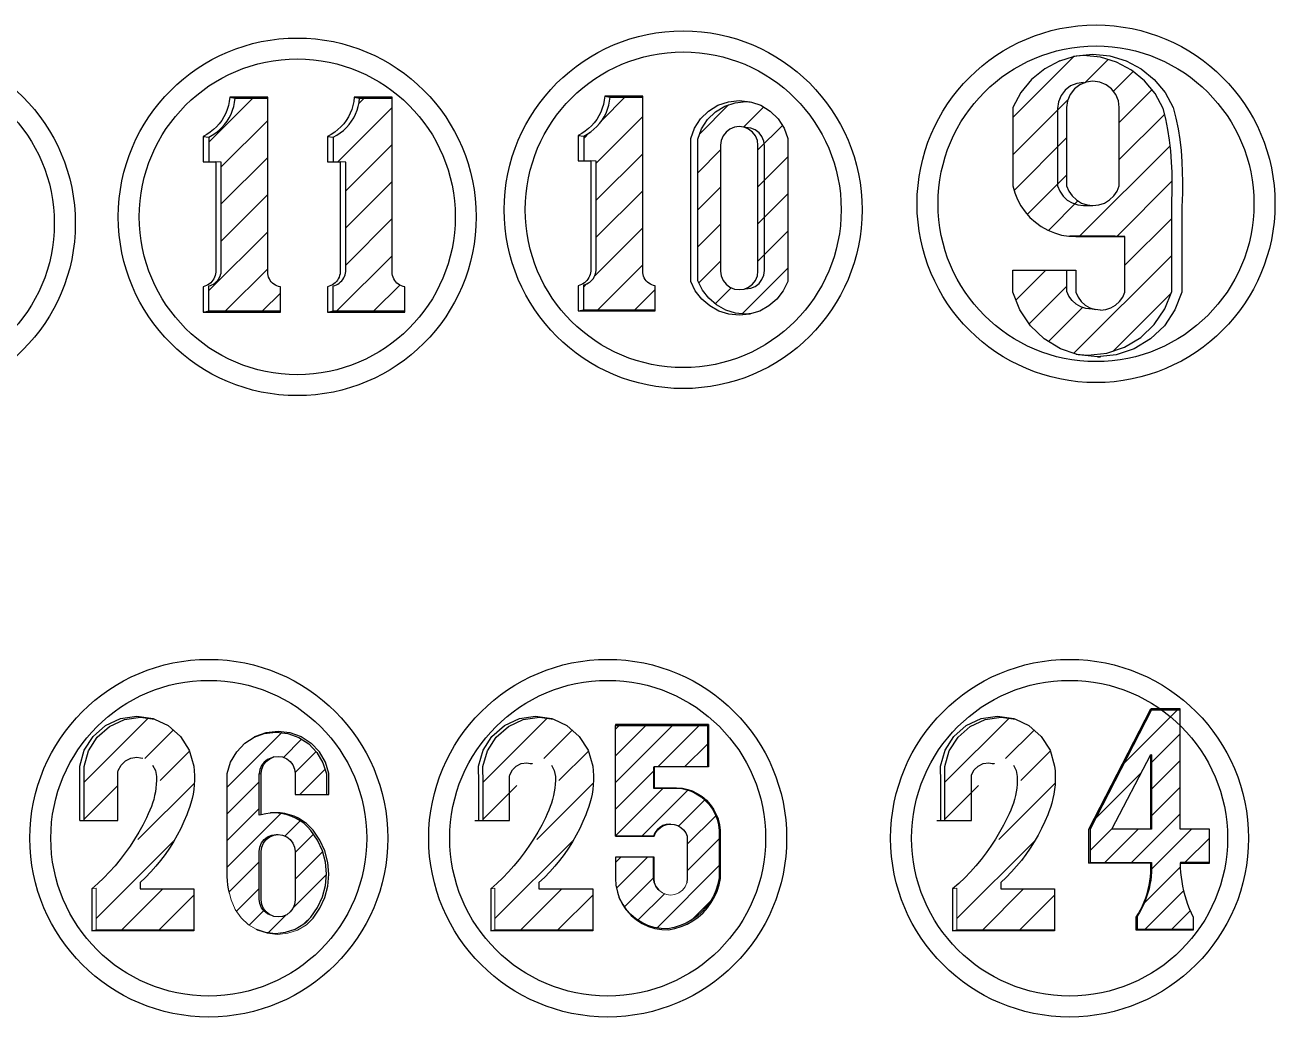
# Model space of a CAD drawing. Header units: inches. Extents: x 8 to 1469, y -316 to 465.
# Drawn here: x 329.1 to 388.6, y 417.5 to 464.8 of the extents above; entities that cross this region are included whole.
import ezdxf

# ---------------------------------------------------------------- set-up
doc = ezdxf.new("R2010")
doc.units = ezdxf.units.IN
doc.header["$MEASUREMENT"] = 0
pattern_1 = [(45, (3377.5813, -747.2396), (-0.8838835, 0.8838835), [])]

msp = doc.modelspace()

# ---------------------------------------------------------------- hatches: boundary and pattern name
at = {"lineweight": 25}
h = msp.add_hatch(dxfattribs=at)
h.set_pattern_fill('ANSI31', color=256, scale=10)
h.set_pattern_definition(pattern_1)
h.paths.add_polyline_path([(383.687, 456.164), (383.698, 456.353), (383.712, 456.82), (383.714, 457.287), (383.705, 457.753), (383.684, 458.22), (383.646, 458.767), (383.588, 459.278), (383.506, 459.785), (383.401, 460.288), (383.273, 460.786), (382.894, 461.493), (382.384, 462.111), (381.764, 462.619), (381.056, 462.997), (380.289, 463.229), (379.491, 463.307), (379.011, 463.26), (378.356, 463.062), (377.641, 462.681), (377.015, 462.168), (376.5, 461.543), (376.117, 460.83), (376.117, 457.106), (376.21, 456.77), (376.34, 456.447), (376.506, 456.141), (376.705, 455.855), (376.935, 455.594), (377.193, 455.36), (377.476, 455.157), (377.78, 454.987), (378.101, 454.853), (378.436, 454.756), (378.779, 454.697), (378.834, 454.694), (381.001, 454.694), (381.46, 454.677), (381.46, 452.025), (381.356, 451.791), (381.206, 451.583), (381.015, 451.411), (380.793, 451.283), (380.549, 451.203), (380.293, 451.177), (380.038, 451.203), (379.592, 451.254), (379.351, 451.332), (379.131, 451.459), (378.942, 451.63), (378.793, 451.835), (378.69, 452.068), (378.69, 453.086), (376.117, 453.086), (376.117, 452.025), (376.449, 451.182), (376.955, 450.431), (377.611, 449.806), (378.387, 449.337), (379.142, 449.082), (379.699, 449.021), (380.59, 449.119), (381.44, 449.406), (382.208, 449.87), (382.858, 450.489), (383.359, 451.233), (383.687, 452.068)])
h.paths.add_polyline_path([(380.924, 456.616), (380.72, 456.425), (380.48, 456.281), (380.214, 456.192), (379.936, 456.162), (379.657, 456.192), (379.392, 456.281), (379.151, 456.425), (378.947, 456.616), (378.789, 456.847), (378.683, 457.106), (378.683, 460.83), (378.725, 461.154), (378.851, 461.456), (379.05, 461.716), (379.309, 461.915), (379.612, 462.04), (379.936, 462.083), (380.26, 462.04), (380.562, 461.915), (380.822, 461.716), (381.021, 461.456), (381.146, 461.154), (381.189, 460.83), (381.189, 457.106), (381.083, 456.847)], flags=16)
h = msp.add_hatch(dxfattribs=at)
h.set_pattern_fill('ANSI31', color=256, scale=10)
h.set_pattern_definition(pattern_1)
h.paths.add_polyline_path([(341.07, 452.332), (340.994, 452.367), (340.924, 452.412), (340.859, 452.464), (340.8, 452.524), (340.749, 452.591), (340.707, 452.663), (340.673, 452.739), (340.649, 452.819), (340.634, 452.901), (340.629, 452.985), (340.629, 461.273), (339.074, 461.273), (339.051, 461.079), (339.011, 460.888), (338.955, 460.701), (338.883, 460.52), (338.795, 460.346), (338.693, 460.18), (338.577, 460.023), (338.447, 459.878), (338.306, 459.744), (338.153, 459.622), (337.99, 459.515), (337.819, 459.422), (337.819, 458.247), (338.157, 458.247), (338.415, 458.229), (338.415, 453.018), (338.404, 452.937), (338.385, 452.858), (338.358, 452.782), (338.322, 452.708), (338.28, 452.639), (338.23, 452.575), (338.173, 452.517), (338.111, 452.464), (338.044, 452.419), (337.972, 452.381), (337.897, 452.35), (337.819, 452.328), (337.819, 451.135), (341.231, 451.135), (341.231, 452.288), (341.149, 452.305)])
h = msp.add_hatch(dxfattribs=at)
h.set_pattern_fill('ANSI31', color=256, scale=10)
h.set_pattern_definition(pattern_1)
h.paths.add_polyline_path([(346.997, 452.332), (346.922, 452.367), (346.851, 452.412), (346.786, 452.464), (346.728, 452.524), (346.677, 452.591), (346.634, 452.663), (346.6, 452.739), (346.576, 452.819), (346.561, 452.901), (346.556, 452.985), (346.556, 461.273), (345.001, 461.273), (344.978, 461.079), (344.938, 460.888), (344.882, 460.701), (344.81, 460.52), (344.723, 460.346), (344.62, 460.18), (344.504, 460.023), (344.375, 459.878), (344.233, 459.744), (344.08, 459.622), (343.918, 459.515), (343.746, 459.422), (343.746, 458.247), (344.085, 458.247), (344.343, 458.229), (344.343, 453.018), (344.332, 452.937), (344.312, 452.858), (344.285, 452.782), (344.25, 452.708), (344.207, 452.639), (344.157, 452.575), (344.101, 452.517), (344.039, 452.464), (343.971, 452.419), (343.9, 452.381), (343.824, 452.35), (343.746, 452.328), (343.746, 451.135), (347.158, 451.135), (347.158, 452.288), (347.077, 452.305)])
h = msp.add_hatch(dxfattribs=at)
h.set_pattern_fill('ANSI31', color=256, scale=10)
h.set_pattern_definition(pattern_1)
h.paths.add_polyline_path([(358.929, 452.382), (358.853, 452.418), (358.783, 452.462), (358.718, 452.515), (358.659, 452.575), (358.608, 452.641), (358.566, 452.713), (358.532, 452.79), (358.508, 452.87), (358.493, 452.952), (358.488, 453.035), (358.488, 461.323), (356.932, 461.323), (356.91, 461.13), (356.87, 460.939), (356.814, 460.752), (356.742, 460.571), (356.654, 460.396), (356.552, 460.23), (356.436, 460.074), (356.306, 459.928), (356.165, 459.794), (356.012, 459.673), (355.849, 459.565), (355.678, 459.472), (355.678, 458.298), (356.016, 458.298), (356.274, 458.279), (356.274, 453.068), (356.263, 452.988), (356.244, 452.909), (356.217, 452.832), (356.181, 452.759), (356.139, 452.69), (356.089, 452.626), (356.032, 452.567), (355.97, 452.515), (355.903, 452.469), (355.831, 452.431), (355.756, 452.401), (355.678, 452.378), (355.678, 451.185), (359.09, 451.185), (359.09, 452.339), (359.008, 452.356)])
h = msp.add_hatch(dxfattribs=at)
h.set_pattern_fill('ANSI31', color=256, scale=10)
h.set_pattern_definition(pattern_1)
h.paths.add_polyline_path([(361.114, 459.332), (361.114, 452.576), (361.333, 452.132), (361.636, 451.742), (362.011, 451.42), (362.444, 451.18), (362.916, 451.033), (363.408, 450.983), (363.678, 451.01), (364.064, 451.131), (364.501, 451.373), (364.88, 451.698), (365.186, 452.092), (365.407, 452.54), (365.407, 459.363), (365.223, 459.856), (364.936, 460.297), (364.559, 460.664), (364.111, 460.94), (363.671, 461.091), (363.408, 461.12), (362.89, 461.063), (362.397, 460.894), (361.954, 460.621), (361.58, 460.257), (361.296, 459.82)])
h.paths.add_polyline_path([(363.98, 452.611), (363.224, 452.031), (362.283, 452.42), (362.202, 453.04), (362.202, 459.46), (362.958, 460.04), (363.308, 459.896), (363.706, 459.85), (363.98, 459.188)], flags=16)
h = msp.add_hatch(dxfattribs=at)
h.set_pattern_fill('ANSI31', color=256, scale=10)
h.set_pattern_definition([(45, (3296.0813, -747.2396), (-0.8838835, 0.8838835), [])])
h.paths.add_polyline_path([(337.106, 423.584), (334.548, 423.584), (334.548, 423.884), (334.809, 424.134), (335.06, 424.393), (335.299, 424.663), (335.528, 424.942), (335.744, 425.231), (335.949, 425.528), (336.141, 425.833), (336.321, 426.146), (336.487, 426.466), (336.64, 426.793), (336.78, 427.125), (336.827, 427.255), (336.906, 427.463), (336.973, 427.676), (337.03, 427.891), (337.076, 428.109), (337.11, 428.33), (337.132, 428.552), (337.143, 428.774), (337.142, 428.997), (337.13, 429.22), (337.106, 429.441), (336.89, 430.196), (336.47, 430.858), (335.88, 431.375), (335.239, 431.67), (334.568, 431.766), (333.8, 431.655), (333.094, 431.331), (332.509, 430.819), (332.093, 430.163), (331.88, 429.416), (331.887, 428.639), (331.887, 426.852), (333.488, 426.852), (333.488, 429.201), (333.638, 429.484), (333.845, 429.686), (334.104, 429.816), (334.39, 429.86), (334.568, 429.831), (334.676, 429.816), (334.681, 429.813), (334.852, 429.787), (335.108, 429.659), (335.313, 429.458), (335.448, 429.205), (335.499, 428.923), (335.499, 428.742), (335.491, 428.561), (335.474, 428.38), (335.447, 428.201), (335.413, 428.023), (335.369, 427.846), (335.318, 427.673), (335.258, 427.501), (335.189, 427.333), (335.113, 427.169), (335.028, 426.98), (334.854, 426.634), (334.666, 426.294), (334.466, 425.961), (334.254, 425.637), (334.03, 425.32), (333.794, 425.012), (333.546, 424.713), (333.288, 424.423), (333.019, 424.144), (332.74, 423.874), (332.451, 423.615), (332.451, 421.637), (337.106, 421.637)])
h = msp.add_hatch(dxfattribs=at)
h.set_pattern_fill('ANSI31', color=256, scale=10)
h.set_pattern_definition([(45, (3315.0813, -747.2396), (-0.8838835, 0.8838835), [])])
h.paths.add_polyline_path([(356.106, 423.584), (353.548, 423.584), (353.548, 423.884), (353.809, 424.134), (354.06, 424.393), (354.299, 424.663), (354.528, 424.942), (354.744, 425.231), (354.949, 425.528), (355.141, 425.833), (355.321, 426.146), (355.487, 426.466), (355.64, 426.793), (355.78, 427.125), (355.827, 427.255), (355.906, 427.463), (355.973, 427.676), (356.03, 427.891), (356.076, 428.109), (356.11, 428.33), (356.132, 428.552), (356.143, 428.774), (356.142, 428.997), (356.13, 429.22), (356.106, 429.441), (355.89, 430.196), (355.47, 430.858), (354.88, 431.375), (354.239, 431.67), (353.568, 431.766), (352.8, 431.655), (352.094, 431.331), (351.509, 430.819), (351.093, 430.163), (350.88, 429.416), (350.887, 428.639), (350.887, 426.852), (352.488, 426.852), (352.488, 429.201), (352.638, 429.484), (352.845, 429.686), (353.104, 429.816), (353.39, 429.86), (353.568, 429.831), (353.676, 429.816), (353.681, 429.813), (353.852, 429.787), (354.108, 429.659), (354.313, 429.458), (354.448, 429.205), (354.499, 428.923), (354.499, 428.742), (354.491, 428.561), (354.474, 428.38), (354.447, 428.201), (354.413, 428.023), (354.369, 427.846), (354.318, 427.673), (354.258, 427.501), (354.189, 427.333), (354.113, 427.169), (354.028, 426.98), (353.854, 426.634), (353.666, 426.294), (353.466, 425.961), (353.254, 425.637), (353.03, 425.32), (352.794, 425.012), (352.546, 424.713), (352.288, 424.423), (352.019, 424.144), (351.74, 423.874), (351.451, 423.615), (351.451, 421.637), (356.106, 421.637)])
h = msp.add_hatch(dxfattribs=at)
h.set_pattern_fill('ANSI31', color=256, scale=10)
h.set_pattern_definition([(45, (3337.0813, -747.2396), (-0.8838835, 0.8838835), [])])
h.paths.add_polyline_path([(378.106, 423.584), (375.548, 423.584), (375.548, 423.884), (375.809, 424.134), (376.06, 424.393), (376.299, 424.663), (376.528, 424.942), (376.744, 425.231), (376.949, 425.528), (377.141, 425.833), (377.321, 426.146), (377.487, 426.466), (377.64, 426.793), (377.78, 427.125), (377.827, 427.255), (377.906, 427.463), (377.973, 427.676), (378.03, 427.891), (378.076, 428.109), (378.11, 428.33), (378.132, 428.552), (378.143, 428.774), (378.142, 428.997), (378.13, 429.22), (378.106, 429.441), (377.89, 430.196), (377.47, 430.858), (376.88, 431.375), (376.239, 431.67), (375.568, 431.766), (374.8, 431.655), (374.094, 431.331), (373.509, 430.819), (373.093, 430.163), (372.88, 429.416), (372.887, 428.639), (372.887, 426.852), (374.488, 426.852), (374.488, 429.201), (374.638, 429.484), (374.845, 429.686), (375.104, 429.816), (375.39, 429.86), (375.568, 429.831), (375.676, 429.816), (375.681, 429.813), (375.852, 429.787), (376.108, 429.659), (376.313, 429.458), (376.448, 429.205), (376.499, 428.923), (376.499, 428.742), (376.491, 428.561), (376.474, 428.38), (376.447, 428.201), (376.413, 428.023), (376.369, 427.846), (376.318, 427.673), (376.258, 427.501), (376.189, 427.333), (376.113, 427.169), (376.028, 426.98), (375.854, 426.634), (375.666, 426.294), (375.466, 425.961), (375.254, 425.637), (375.03, 425.32), (374.794, 425.012), (374.546, 424.713), (374.288, 424.423), (374.019, 424.144), (373.74, 423.874), (373.451, 423.615), (373.451, 421.637), (378.106, 421.637)])
h = msp.add_hatch(dxfattribs=at)
h.set_pattern_fill('ANSI31', color=256, scale=7.2)
h.set_pattern_definition([(45, (2471.2565, -439.8253), (-0.6363961, 0.6363961), [])])
h.paths.add_polyline_path([(384.09, 432.124), (382.729, 432.124), (379.809, 426.438), (379.809, 424.842), (382.729, 424.842), (382.73, 424.604), (382.725, 424.4), (382.711, 424.196), (382.686, 423.993), (382.652, 423.792), (382.608, 423.592), (382.554, 423.395), (382.491, 423.201), (382.418, 423.01), (382.336, 422.823), (382.246, 422.64), (382.146, 422.461), (382.038, 422.288), (382.038, 421.673), (384.71, 421.673), (384.71, 422.241), (384.613, 422.442), (384.524, 422.647), (384.443, 422.854), (384.37, 423.065), (384.305, 423.279), (384.249, 423.495), (384.201, 423.712), (384.162, 423.932), (384.131, 424.153), (384.108, 424.375), (384.095, 424.598), (384.089, 424.842), (385.486, 424.842), (385.486, 426.431), (384.09, 426.431)])
h.paths.add_polyline_path([(382.693, 430.001), (382.729, 429.972), (382.729, 426.438), (382.693, 426.431), (380.83, 426.431)], flags=16)
h = msp.add_hatch(dxfattribs=at)
h.set_pattern_fill('ANSI31', color=256, scale=7.2)
h.set_pattern_definition([(45, (2460.6263, -439.8745), (-0.6363961, 0.6363961), [])])
h.paths.add_polyline_path([(361.654, 427.605), (361.472, 427.803), (361.267, 427.977), (361.042, 428.124), (360.801, 428.242), (360.592, 428.315), (360.349, 428.366), (360.06, 428.386), (359.002, 428.386), (359.002, 429.41), (361.568, 429.41), (361.568, 431.379), (357.194, 431.379), (357.194, 426.105), (359.002, 426.105), (359.072, 426.263), (359.173, 426.402), (359.301, 426.518), (359.45, 426.604), (359.614, 426.657), (359.804, 426.677), (359.994, 426.657), (360.16, 426.603), (360.311, 426.516), (360.44, 426.4), (360.542, 426.259), (360.613, 426.1), (360.613, 424.084), (360.586, 423.879), (360.507, 423.688), (360.381, 423.524), (360.217, 423.399), (360.026, 423.32), (359.821, 423.293), (359.616, 423.32), (359.425, 423.399), (359.246, 423.537), (359.107, 423.718), (359.029, 423.907), (359.002, 424.11), (359.002, 425.092), (357.194, 425.092), (357.194, 424.084), (357.216, 423.758), (357.281, 423.438), (357.376, 423.164), (357.522, 422.875), (357.705, 422.609), (357.921, 422.368), (358.168, 422.159), (358.441, 421.985), (358.734, 421.848), (359.043, 421.752), (359.362, 421.698), (359.685, 421.686), (359.987, 421.746), (360.281, 421.837), (360.563, 421.958), (360.832, 422.109), (361.082, 422.288), (361.312, 422.492), (361.519, 422.72), (361.701, 422.968), (361.855, 423.234), (361.98, 423.516), (362.075, 423.808), (362.138, 424.11), (362.138, 426.105), (362.137, 426.374), (362.103, 426.64), (362.036, 426.901), (361.938, 427.151), (361.81, 427.387)])
h = msp.add_hatch(dxfattribs=at)
h.set_pattern_fill('ANSI31', color=256, scale=7.2)
h.set_pattern_definition([(45, (2456.2264, -439.99655), (-0.6363961, 0.6363961), [])])
h.paths.add_polyline_path([(342.678, 426.378), (342.525, 426.546), (342.357, 426.697), (342.175, 426.831), (341.98, 426.946), (341.775, 427.042), (341.562, 427.117), (341.342, 427.17), (341.118, 427.202), (340.892, 427.211), (340.737, 427.202), (340.537, 427.171), (340.316, 427.113), (340.223, 427.105), (340.223, 429.064), (340.251, 429.272), (340.331, 429.466), (340.459, 429.632), (340.625, 429.76), (340.819, 429.84), (340.918, 429.875), (341.128, 429.902), (341.338, 429.875), (341.533, 429.793), (341.701, 429.665), (341.83, 429.497), (341.911, 429.301), (341.939, 429.091), (341.939, 428.083), (343.422, 428.083), (343.422, 429.064), (343.255, 429.603), (342.97, 430.089), (342.581, 430.497), (342.109, 430.805), (341.579, 430.996), (341.027, 431.061), (341.019, 431.061), (340.459, 430.996), (339.981, 430.823), (339.543, 430.538), (339.15, 430.126), (338.862, 429.635), (338.694, 429.091), (338.694, 424.378), (338.698, 424.176), (338.712, 423.975), (338.734, 423.774), (338.765, 423.575), (338.805, 423.377), (338.853, 423.181), (338.889, 423.06), (339.079, 422.609), (339.36, 422.208), (339.72, 421.875), (340.08, 421.662), (340.511, 421.52), (340.993, 421.468), (341.476, 421.52), (341.936, 421.672), (342.354, 421.919), (342.485, 422.039), (342.678, 422.236), (342.996, 422.698), (343.23, 423.207), (343.373, 423.749), (343.422, 424.307), (343.373, 424.866), (343.23, 425.408), (342.996, 425.917)])
h.paths.add_polyline_path([(340.251, 425.583), (340.331, 425.776), (340.459, 425.943), (340.625, 426.07), (340.819, 426.151), (341.027, 426.178), (341.128, 426.176), (341.338, 426.149), (341.533, 426.068), (341.701, 425.939), (341.83, 425.771), (341.911, 425.575), (341.939, 425.365), (341.939, 423.06), (341.911, 422.85), (341.83, 422.655), (341.701, 422.487), (341.533, 422.358), (341.338, 422.277), (341.128, 422.249), (340.918, 422.277), (340.819, 422.316), (340.722, 422.358), (340.625, 422.397), (340.459, 422.524), (340.331, 422.691), (340.251, 422.884), (340.223, 423.092), (340.223, 425.375)], flags=16)

# ---------------------------------------------------------------- linework, layer by layer
for p, q in [((337.819, 459.422), (337.819, 458.247)), ((343.746, 459.422), (343.746, 458.247)), ((355.678, 459.472), (355.678, 458.298)), ((337.819, 451.135), (341.231, 451.135)), ((343.746, 451.135), (347.158, 451.135)), ((355.678, 451.185), (359.09, 451.185)), ((382.729, 432.124), (384.09, 432.124)), ((361.568, 431.379), (361.568, 429.41)), ((340.918, 429.875), (341.128, 429.902)), ((382.693, 426.431), (382.693, 430.001)), ((359.03, 429.41), (359.03, 428.403)), ((359.821, 426.675), (359.994, 426.657)), ((359.994, 426.657), (360.16, 426.603)), ((360.16, 426.603), (360.311, 426.516)), ((360.311, 426.516), (360.44, 426.4)), ((360.44, 426.4), (360.542, 426.259)), ((357.194, 426.105), (359.002, 426.105)), ((360.542, 426.259), (360.613, 426.1)), ((360.613, 426.1), (360.613, 424.084)), ((360.613, 424.084), (360.586, 423.879))]:
    msp.add_line(p, q, dxfattribs=at)
at = {"lineweight": 20}
for p, q in [((359.425, 423.399), (359.262, 423.524)), ((359.616, 423.32), (359.425, 423.399)), ((360.217, 423.399), (360.026, 423.32)), ((360.381, 423.524), (360.217, 423.399)), ((360.507, 423.688), (360.381, 423.524)), ((360.586, 423.879), (360.507, 423.688)), ((359.821, 423.293), (359.616, 423.32)), ((360.026, 423.32), (359.821, 423.293))]:
    msp.add_line(p, q, dxfattribs=at)
at = {"lineweight": 25}
for points in [[(378.356, 463.062), (379.011, 463.26), (379.131, 463.296), (379.936, 463.376), (380.742, 463.296), (381.517, 463.062), (382.231, 462.681), (382.857, 462.168), (383.372, 461.543), (383.755, 460.83), (383.884, 460.327), (383.99, 459.819), (384.073, 459.306), (384.132, 458.79), (384.171, 458.238), (384.192, 457.767), (384.201, 457.296), (384.198, 456.824), (384.184, 456.353), (384.174, 456.162), (384.174, 452.025), (383.842, 451.182), (383.336, 450.431), (382.68, 449.806), (381.904, 449.337), (381.046, 449.047), (380.293, 448.965)], [(379.142, 449.082), (379.699, 449.021), (380.59, 449.119), (381.44, 449.406), (382.208, 449.87), (382.858, 450.489), (383.359, 451.233), (383.687, 452.068), (383.687, 456.164), (383.698, 456.353), (383.712, 456.82), (383.714, 457.287), (383.705, 457.753), (383.684, 458.22), (383.646, 458.767), (383.588, 459.278), (383.506, 459.785), (383.401, 460.288), (383.273, 460.786), (382.894, 461.493), (382.384, 462.111), (381.764, 462.619), (381.056, 462.997), (380.289, 463.229), (379.491, 463.307), (379.011, 463.26)], [(378.356, 463.062), (377.641, 462.681), (377.015, 462.168), (376.5, 461.543), (376.117, 460.83), (376.117, 457.106), (376.21, 456.77), (376.34, 456.447), (376.506, 456.141), (376.705, 455.855), (376.935, 455.594), (377.193, 455.36), (377.476, 455.157), (377.78, 454.987), (378.101, 454.853), (378.436, 454.756), (378.779, 454.697), (378.834, 454.694), (379.127, 454.677), (381.46, 454.677)], [(379.491, 462.027), (379.17, 461.985), (378.871, 461.861), (378.614, 461.664), (378.416, 461.407), (378.292, 461.107), (378.25, 460.786), (378.25, 457.099), (378.355, 456.842), (378.512, 456.614), (378.714, 456.424), (378.952, 456.282), (379.215, 456.194), (379.491, 456.164), (379.936, 456.162), (380.214, 456.192), (380.48, 456.281), (380.72, 456.425), (380.924, 456.616), (381.083, 456.847), (381.189, 457.106), (381.189, 460.83)], [(381.189, 460.83), (381.146, 461.154), (381.021, 461.456), (380.822, 461.716), (380.562, 461.915), (380.26, 462.04), (379.936, 462.083), (379.612, 462.04), (379.309, 461.915), (379.05, 461.716), (378.851, 461.456), (378.725, 461.154), (378.683, 460.83), (378.683, 457.106), (378.789, 456.847), (378.947, 456.616), (379.151, 456.425), (379.392, 456.281), (379.657, 456.192), (379.936, 456.162)], [(337.555, 451.084), (341.231, 451.084), (341.231, 451.135), (341.231, 452.288), (341.149, 452.305), (341.07, 452.332), (340.994, 452.367), (340.924, 452.412), (340.859, 452.464), (340.8, 452.524), (340.749, 452.591), (340.707, 452.663), (340.673, 452.739), (340.649, 452.819), (340.634, 452.901), (340.629, 452.985), (340.629, 461.273), (340.629, 461.321), (338.822, 461.321), (338.799, 461.126), (338.759, 460.933), (338.702, 460.744), (338.63, 460.561), (338.541, 460.385), (338.438, 460.218), (338.32, 460.06), (338.19, 459.912), (338.047, 459.777), (337.892, 459.654), (337.728, 459.546), (337.555, 459.452), (337.555, 458.247), (337.819, 458.247), (338.157, 458.247), (338.157, 452.985), (338.146, 452.904), (338.127, 452.824), (338.099, 452.747), (338.064, 452.673), (338.02, 452.603), (337.97, 452.538), (337.913, 452.479), (337.851, 452.426), (337.783, 452.38), (337.71, 452.341), (337.634, 452.311), (337.555, 452.288), (337.555, 451.084), (337.819, 451.135), (337.819, 452.328), (337.897, 452.35), (337.972, 452.381), (338.044, 452.419), (338.111, 452.464), (338.173, 452.517), (338.23, 452.575), (338.28, 452.639), (338.322, 452.708), (338.358, 452.782), (338.385, 452.858), (338.404, 452.937), (338.415, 453.018), (338.415, 458.229), (338.157, 458.247)], [(337.555, 459.452), (337.819, 459.422), (337.99, 459.515), (338.153, 459.622), (338.306, 459.744), (338.447, 459.878), (338.577, 460.023), (338.693, 460.18), (338.795, 460.346), (338.883, 460.52), (338.955, 460.701), (339.011, 460.888), (339.051, 461.079), (339.074, 461.273)], [(338.822, 461.321), (339.074, 461.273), (340.629, 461.273)], [(343.483, 451.084), (347.158, 451.084), (347.158, 451.135), (347.158, 452.288), (347.077, 452.305), (346.997, 452.332), (346.922, 452.367), (346.851, 452.412), (346.786, 452.464), (346.728, 452.524), (346.677, 452.591), (346.634, 452.663), (346.6, 452.739), (346.576, 452.819), (346.561, 452.901), (346.556, 452.985), (346.556, 461.273), (346.556, 461.321), (344.75, 461.321), (344.726, 461.126), (344.686, 460.933), (344.63, 460.744), (344.557, 460.561), (344.469, 460.385), (344.365, 460.218), (344.248, 460.06), (344.117, 459.912), (343.974, 459.777), (343.82, 459.654), (343.656, 459.546), (343.483, 459.452), (343.483, 458.247), (343.746, 458.247), (344.085, 458.247), (344.085, 452.985), (344.074, 452.904), (344.054, 452.824), (344.027, 452.747), (343.991, 452.673), (343.948, 452.603), (343.898, 452.538), (343.841, 452.479), (343.778, 452.426), (343.71, 452.38), (343.638, 452.341), (343.561, 452.311), (343.483, 452.288), (343.483, 451.084), (343.746, 451.135), (343.746, 452.328), (343.824, 452.35), (343.9, 452.381), (343.971, 452.419), (344.039, 452.464), (344.101, 452.517), (344.157, 452.575), (344.207, 452.639), (344.25, 452.708), (344.285, 452.782), (344.312, 452.858), (344.332, 452.937), (344.343, 453.018), (344.343, 458.229), (344.085, 458.247)], [(343.483, 459.452), (343.746, 459.422), (343.918, 459.515), (344.08, 459.622), (344.233, 459.744), (344.375, 459.878), (344.504, 460.023), (344.62, 460.18), (344.723, 460.346), (344.81, 460.52), (344.882, 460.701), (344.938, 460.888), (344.978, 461.079), (345.001, 461.273)], [(344.75, 461.321), (345.001, 461.273), (346.556, 461.273)], [(355.414, 451.134), (359.09, 451.134), (359.09, 451.185), (359.09, 452.339), (359.008, 452.356), (358.929, 452.382), (358.853, 452.418), (358.783, 452.462), (358.718, 452.515), (358.659, 452.575), (358.608, 452.641), (358.566, 452.713), (358.532, 452.79), (358.508, 452.87), (358.493, 452.952), (358.488, 453.035), (358.488, 461.323), (358.488, 461.372), (356.681, 461.372), (356.658, 461.176), (356.618, 460.983), (356.561, 460.795), (356.489, 460.612), (356.4, 460.436), (356.297, 460.268), (356.179, 460.11), (356.049, 459.963), (355.906, 459.827), (355.751, 459.705), (355.587, 459.596), (355.414, 459.502), (355.414, 458.298), (355.678, 458.298), (356.016, 458.298), (356.016, 453.035), (356.005, 452.954), (355.986, 452.874), (355.958, 452.797), (355.923, 452.723), (355.879, 452.653), (355.829, 452.588), (355.772, 452.529), (355.71, 452.476), (355.642, 452.43), (355.569, 452.392), (355.493, 452.361), (355.414, 452.339), (355.414, 451.134), (355.678, 451.185), (355.678, 452.378), (355.756, 452.401), (355.831, 452.431), (355.903, 452.469), (355.97, 452.515), (356.032, 452.567), (356.089, 452.626), (356.139, 452.69), (356.181, 452.759), (356.217, 452.832), (356.244, 452.909), (356.263, 452.988), (356.274, 453.068), (356.274, 458.279), (356.016, 458.298)], [(355.414, 459.502), (355.678, 459.472), (355.849, 459.565), (356.012, 459.673), (356.165, 459.794), (356.306, 459.928), (356.436, 460.074), (356.552, 460.23), (356.654, 460.396), (356.742, 460.571), (356.814, 460.752), (356.87, 460.939), (356.91, 461.13), (356.932, 461.323)], [(356.681, 461.372), (356.932, 461.323), (358.488, 461.323)], [(363.678, 451.01), (363.408, 450.983), (362.916, 451.033), (362.444, 451.18), (362.011, 451.42), (361.636, 451.742), (361.333, 452.132), (361.114, 452.576), (361.114, 459.332), (361.296, 459.82), (361.58, 460.257), (361.954, 460.621), (362.397, 460.894), (362.89, 461.063), (363.408, 461.12), (363.671, 461.091)], [(363.408, 452.19), (363.636, 452.22), (363.848, 452.308), (364.03, 452.448), (364.17, 452.63), (364.258, 452.843), (364.288, 453.071), (364.288, 459.003), (364.258, 459.231), (364.17, 459.444), (364.03, 459.626), (363.848, 459.766), (363.636, 459.854), (363.408, 459.884), (363.091, 459.92), (362.861, 459.89), (362.646, 459.801), (362.462, 459.66), (362.321, 459.476), (362.232, 459.261), (362.202, 459.031), (362.202, 453.04)], [(362.202, 453.04), (362.232, 452.81), (362.321, 452.595), (362.462, 452.411), (362.646, 452.27), (362.861, 452.181), (363.091, 452.151), (363.321, 452.181), (363.536, 452.27), (363.72, 452.411), (363.861, 452.595), (363.95, 452.81), (363.98, 453.04), (363.98, 459.031), (363.95, 459.261), (363.861, 459.476), (363.72, 459.66), (363.536, 459.801), (363.321, 459.89), (363.091, 459.92)], [(380.293, 451.177), (380.549, 451.203), (380.793, 451.283), (381.015, 451.411), (381.206, 451.583), (381.356, 451.791), (381.46, 452.025), (381.46, 454.677), (381.001, 454.694), (378.834, 454.694)], [(380.145, 448.949), (379.245, 449.047), (379.142, 449.082), (378.387, 449.337), (377.611, 449.806), (376.955, 450.431), (376.449, 451.182), (376.117, 452.025), (376.117, 453.086), (378.69, 453.086), (379.127, 453.086), (379.127, 452.025), (379.231, 451.791), (379.381, 451.583), (379.572, 451.411), (379.794, 451.283), (380.038, 451.203)], [(380.293, 451.177), (380.038, 451.203), (379.592, 451.254), (379.351, 451.332), (379.131, 451.459), (378.942, 451.63), (378.793, 451.835), (378.69, 452.068), (378.69, 453.086)], [(331.683, 426.852), (331.683, 428.657), (331.675, 429.441), (331.89, 430.196), (332.31, 430.858), (332.901, 431.375), (333.614, 431.703), (334.39, 431.815), (335.167, 431.703), (335.239, 431.67), (335.88, 431.375), (336.47, 430.858), (336.89, 430.196), (337.106, 429.441), (337.13, 429.22), (337.142, 428.997), (337.143, 428.774), (337.132, 428.552), (337.11, 428.33), (337.076, 428.109), (337.03, 427.891), (336.973, 427.676), (336.906, 427.463), (336.827, 427.255), (336.78, 427.125), (336.64, 426.793), (336.487, 426.466), (336.321, 426.146), (336.141, 425.833), (335.949, 425.528), (335.744, 425.231), (335.528, 424.942), (335.299, 424.663), (335.06, 424.393), (334.809, 424.134), (334.548, 423.884), (334.548, 423.584), (337.106, 423.584), (337.106, 421.637), (337.106, 421.586), (332.252, 421.586)], [(331.887, 426.852), (331.887, 428.639), (331.88, 429.416), (332.093, 430.163), (332.509, 430.819), (333.094, 431.331), (333.8, 431.655), (334.568, 431.766), (335.239, 431.67)], [(350.683, 426.852), (350.683, 428.657), (350.675, 429.441), (350.89, 430.196), (351.31, 430.858), (351.901, 431.375), (352.614, 431.703), (353.39, 431.815), (354.167, 431.703), (354.239, 431.67), (354.88, 431.375), (355.47, 430.858), (355.89, 430.196), (356.106, 429.441), (356.13, 429.22), (356.142, 428.997), (356.143, 428.774), (356.132, 428.552), (356.11, 428.33), (356.076, 428.109), (356.03, 427.891), (355.973, 427.676), (355.906, 427.463), (355.827, 427.255), (355.78, 427.125), (355.64, 426.793), (355.487, 426.466), (355.321, 426.146), (355.141, 425.833), (354.949, 425.528), (354.744, 425.231), (354.528, 424.942), (354.299, 424.663), (354.06, 424.393), (353.809, 424.134), (353.548, 423.884), (353.548, 423.584), (356.106, 423.584), (356.106, 421.637), (356.106, 421.586), (351.252, 421.586)], [(350.887, 426.852), (350.887, 428.639), (350.88, 429.416), (351.093, 430.163), (351.509, 430.819), (352.094, 431.331), (352.8, 431.655), (353.568, 431.766), (354.239, 431.67)], [(372.683, 426.852), (372.683, 428.657), (372.675, 429.441), (372.89, 430.196), (373.31, 430.858), (373.901, 431.375), (374.614, 431.703), (375.39, 431.815), (376.167, 431.703), (376.239, 431.67), (376.88, 431.375), (377.47, 430.858), (377.89, 430.196), (378.106, 429.441), (378.13, 429.22), (378.142, 428.997), (378.143, 428.774), (378.132, 428.552), (378.11, 428.33), (378.076, 428.109), (378.03, 427.891), (377.973, 427.676), (377.906, 427.463), (377.827, 427.255), (377.78, 427.125), (377.64, 426.793), (377.487, 426.466), (377.321, 426.146), (377.141, 425.833), (376.949, 425.528), (376.744, 425.231), (376.528, 424.942), (376.299, 424.663), (376.06, 424.393), (375.809, 424.134), (375.548, 423.884), (375.548, 423.584), (378.106, 423.584), (378.106, 421.637), (378.106, 421.586), (373.252, 421.586)], [(372.887, 426.852), (372.887, 428.639), (372.88, 429.416), (373.093, 430.163), (373.509, 430.819), (374.094, 431.331), (374.8, 431.655), (375.568, 431.766), (376.239, 431.67)], [(379.744, 424.821), (379.744, 426.431), (382.693, 432.174)], [(384.09, 424.821), (385.486, 424.821), (385.486, 424.842), (385.486, 426.431), (384.09, 426.431), (384.09, 432.124), (384.09, 432.174), (382.693, 432.174), (382.729, 432.124), (379.809, 426.438), (379.809, 424.842)], [(338.805, 423.377), (338.765, 423.575), (338.734, 423.774), (338.712, 423.975), (338.698, 424.176), (338.694, 424.378), (338.694, 429.091), (338.862, 429.635), (339.15, 430.126), (339.543, 430.538), (339.981, 430.823), (340.019, 430.849), (340.555, 431.042), (341.12, 431.108), (341.128, 431.108), (341.685, 431.042), (342.221, 430.849), (342.697, 430.538)], [(361.621, 431.426), (357.194, 431.426), (357.194, 431.379)], [(359.03, 426.1), (357.194, 426.1), (357.194, 426.105), (357.194, 431.379), (361.568, 431.379), (361.621, 431.426), (361.621, 429.41), (361.568, 429.41), (359.03, 429.41), (359.002, 429.384), (359.002, 428.386), (359.03, 428.403), (360.098, 428.403), (360.39, 428.383), (360.636, 428.331), (360.847, 428.258), (361.09, 428.138), (361.317, 427.989), (361.524, 427.814), (361.708, 427.614), (361.865, 427.394)], [(339.981, 430.823), (340.459, 430.996), (341.019, 431.061), (341.027, 431.061), (341.579, 430.996), (342.109, 430.805), (342.581, 430.497), (342.97, 430.089), (343.255, 429.603), (343.422, 429.064), (343.422, 428.083)], [(341.128, 429.902), (341.338, 429.875), (341.533, 429.793), (341.701, 429.665), (341.83, 429.497), (341.911, 429.301), (341.939, 429.091), (341.939, 428.083), (343.422, 428.083), (343.546, 428.083), (343.546, 429.091), (343.378, 429.635), (343.09, 430.126), (342.697, 430.538)], [(331.683, 426.852), (331.887, 426.852), (333.489, 426.852), (333.489, 429.151), (333.504, 429.231), (333.64, 429.486), (333.847, 429.689), (334.106, 429.818), (334.393, 429.863), (334.571, 429.833), (334.679, 429.818), (334.683, 429.816)], [(335.143, 429.484), (335.278, 429.229), (335.33, 428.944), (335.33, 428.761), (335.322, 428.578), (335.304, 428.395), (335.278, 428.214), (335.243, 428.034), (335.199, 427.856), (335.147, 427.681), (335.086, 427.508), (335.017, 427.338), (334.94, 427.172), (334.854, 426.982), (334.678, 426.632), (334.489, 426.288), (334.287, 425.953), (334.073, 425.625), (333.846, 425.305), (333.608, 424.994), (333.358, 424.692), (333.097, 424.399), (332.826, 424.117), (332.544, 423.845), (332.252, 423.584), (332.252, 421.586), (332.451, 421.637), (337.106, 421.637)], [(350.496, 426.852), (350.683, 426.852), (352.144, 426.852), (352.144, 428.949), (352.157, 429.022), (352.281, 429.255), (352.47, 429.439), (352.707, 429.557), (352.968, 429.598), (353.13, 429.571), (353.229, 429.557), (353.233, 429.555)], [(354.143, 429.484), (354.278, 429.229), (354.33, 428.944), (354.33, 428.761), (354.322, 428.578), (354.304, 428.395), (354.278, 428.214), (354.243, 428.034), (354.199, 427.856), (354.147, 427.681), (354.086, 427.508), (354.017, 427.338), (353.94, 427.172), (353.854, 426.982), (353.678, 426.632), (353.489, 426.288), (353.287, 425.953), (353.073, 425.625), (352.846, 425.305), (352.608, 424.994), (352.358, 424.692), (352.097, 424.399), (351.826, 424.117), (351.544, 423.845), (351.252, 423.584), (351.252, 421.586), (351.451, 421.637), (356.106, 421.637)], [(372.496, 426.852), (372.683, 426.852), (374.144, 426.852), (374.144, 428.949), (374.157, 429.022), (374.281, 429.255), (374.47, 429.439), (374.707, 429.557), (374.968, 429.598), (375.13, 429.571), (375.229, 429.557), (375.233, 429.555)], [(376.143, 429.484), (376.278, 429.229), (376.33, 428.944), (376.33, 428.761), (376.322, 428.578), (376.304, 428.395), (376.278, 428.214), (376.243, 428.034), (376.199, 427.856), (376.147, 427.681), (376.086, 427.508), (376.017, 427.338), (375.94, 427.172), (375.854, 426.982), (375.678, 426.632), (375.489, 426.288), (375.287, 425.953), (375.073, 425.625), (374.846, 425.305), (374.608, 424.994), (374.358, 424.692), (374.097, 424.399), (373.826, 424.117), (373.544, 423.845), (373.252, 423.584), (373.252, 421.586), (373.451, 421.637), (378.106, 421.637)], [(340.316, 427.113), (340.223, 427.105), (340.223, 429.064)], [(342.6, 421.997), (342.795, 422.196), (343.116, 422.662), (343.353, 423.176), (343.497, 423.723), (343.546, 424.287), (343.497, 424.851), (343.353, 425.398), (343.116, 425.912), (342.795, 426.379), (342.641, 426.547), (342.471, 426.7), (342.287, 426.836), (342.091, 426.952), (341.883, 427.049), (341.668, 427.124), (341.446, 427.178), (341.22, 427.21), (340.991, 427.22), (340.763, 427.206), (340.737, 427.202), (340.537, 427.171), (340.316, 427.113), (340.316, 429.091)], [(359.002, 428.386), (360.06, 428.386), (360.349, 428.366), (360.592, 428.315), (360.801, 428.242), (361.042, 428.124), (361.267, 427.977), (361.472, 427.803), (361.654, 427.605), (361.81, 427.387), (361.938, 427.151), (362.036, 426.901), (362.103, 426.64), (362.137, 426.374), (362.138, 426.105), (362.138, 424.11), (362.075, 423.808), (361.98, 423.516), (361.855, 423.234), (361.701, 422.968), (361.519, 422.72), (361.312, 422.492), (361.082, 422.288), (360.832, 422.109), (360.563, 421.958), (360.281, 421.837), (359.987, 421.746), (359.685, 421.686), (359.362, 421.698), (359.043, 421.752), (358.734, 421.848), (358.441, 421.985), (358.168, 422.159), (357.921, 422.368), (357.705, 422.609), (357.522, 422.875), (357.376, 423.164)], [(340.08, 421.662), (340.511, 421.52), (340.993, 421.468), (341.476, 421.52), (341.936, 421.672), (342.354, 421.919), (342.485, 422.039), (342.678, 422.236), (342.996, 422.698), (343.23, 423.207), (343.373, 423.749), (343.422, 424.307), (343.373, 424.866), (343.23, 425.408), (342.996, 425.917), (342.678, 426.378), (342.525, 426.546), (342.357, 426.697), (342.175, 426.831), (341.98, 426.946), (341.775, 427.042), (341.562, 427.117), (341.342, 427.17), (341.118, 427.202), (340.892, 427.211), (340.737, 427.202)], [(357.281, 423.438), (357.376, 423.164), (357.388, 423.13), (357.535, 422.838), (357.72, 422.568), (357.939, 422.326), (358.188, 422.115), (358.463, 421.939), (358.759, 421.801), (359.071, 421.704), (359.393, 421.649), (359.719, 421.637), (360.024, 421.697), (360.321, 421.789), (360.607, 421.912), (360.877, 422.064), (361.13, 422.245), (361.363, 422.451), (361.572, 422.681), (361.755, 422.932), (361.911, 423.201), (362.037, 423.484), (362.133, 423.78), (362.197, 424.084), (362.197, 426.1), (362.196, 426.371), (362.161, 426.64), (362.094, 426.903), (361.995, 427.155), (361.865, 427.394)], [(340.722, 422.358), (340.554, 422.487), (340.425, 422.655), (340.344, 422.85), (340.316, 423.06), (340.316, 425.365), (340.344, 425.575), (340.425, 425.771), (340.554, 425.939), (340.722, 426.068), (340.918, 426.149), (341.128, 426.176)], [(359.136, 423.688), (359.057, 423.879), (359.03, 424.084), (359.03, 425.092), (359.002, 425.092), (357.194, 425.092), (357.194, 424.084), (357.216, 423.758), (357.281, 423.438)], [(359.136, 423.688), (359.262, 423.524), (359.231, 423.555), (359.107, 423.718), (359.029, 423.907), (359.002, 424.11), (359.002, 425.092)], [(382.693, 424.821), (379.744, 424.821), (379.809, 424.842), (382.729, 424.842)], [(385.486, 424.842), (384.113, 424.842), (384.09, 424.821), (384.095, 424.598), (384.108, 424.375), (384.131, 424.153), (384.162, 423.932), (384.201, 423.712), (384.249, 423.495), (384.305, 423.279), (384.37, 423.065), (384.443, 422.854), (384.524, 422.647), (384.613, 422.442), (384.71, 422.241), (384.71, 421.673), (384.71, 421.62), (381.994, 421.62), (381.994, 422.241), (382.104, 422.416), (382.204, 422.596), (382.296, 422.781), (382.378, 422.97), (382.452, 423.163), (382.516, 423.359), (382.57, 423.558), (382.614, 423.76), (382.649, 423.963), (382.674, 424.168), (382.688, 424.374), (382.693, 424.58)], [(382.693, 424.58), (382.693, 424.821), (382.729, 424.842), (382.73, 424.604), (382.725, 424.4), (382.711, 424.196), (382.686, 423.993), (382.652, 423.792), (382.608, 423.592), (382.554, 423.395), (382.491, 423.201), (382.418, 423.01), (382.336, 422.823), (382.246, 422.64), (382.146, 422.461), (382.038, 422.288), (382.038, 421.673)]]:
    msp.add_lwpolyline(points, dxfattribs=at)
for points in [[(364.88, 451.698), (364.501, 451.373), (364.064, 451.131), (363.678, 451.01), (363.588, 450.982), (363.091, 450.931), (362.594, 450.982), (362.118, 451.131), (361.681, 451.373), (361.301, 451.698), (360.995, 452.092), (360.775, 452.54), (360.775, 459.363), (360.958, 459.856), (361.246, 460.297), (361.622, 460.664), (362.07, 460.94), (362.568, 461.111), (363.091, 461.169), (363.614, 461.111), (363.671, 461.091), (364.111, 460.94), (364.559, 460.664), (364.936, 460.297), (365.223, 459.856), (365.407, 459.363), (365.407, 452.54), (365.186, 452.092)], [(380.293, 448.949), (380.293, 448.965), (380.145, 448.949)], [(340.316, 429.091), (340.344, 429.301), (340.425, 429.497), (340.554, 429.665), (340.722, 429.793), (340.918, 429.875), (340.819, 429.84), (340.625, 429.76), (340.459, 429.632), (340.331, 429.466), (340.251, 429.272), (340.223, 429.064)], [(380.83, 426.431), (382.693, 430.001), (382.729, 429.972), (382.729, 426.438), (382.693, 426.431)], [(359.03, 426.1), (359.1, 426.259), (359.203, 426.4), (359.332, 426.516), (359.483, 426.603), (359.648, 426.657), (359.821, 426.675), (359.786, 426.675), (359.614, 426.657), (359.45, 426.604), (359.301, 426.518), (359.173, 426.402), (359.072, 426.263), (359.002, 426.105)], [(341.701, 422.487), (341.533, 422.358), (341.338, 422.277), (341.128, 422.249), (340.918, 422.277), (340.819, 422.316), (340.722, 422.358), (340.625, 422.397), (340.459, 422.524), (340.331, 422.691), (340.251, 422.884), (340.223, 423.092), (340.223, 425.375), (340.251, 425.583), (340.331, 425.776), (340.459, 425.943), (340.625, 426.07), (340.819, 426.151), (341.027, 426.178), (341.128, 426.176), (341.338, 426.149), (341.533, 426.068), (341.701, 425.939), (341.83, 425.771), (341.911, 425.575), (341.939, 425.365), (341.939, 423.06), (341.911, 422.85), (341.83, 422.655)]]:
    msp.add_lwpolyline(points, close=True, dxfattribs=at)
at = {"lineweight": 20}
for points in [[(332.252, 423.584), (332.451, 423.615), (332.451, 421.637)], [(342.6, 421.997), (342.468, 421.875), (342.046, 421.626), (341.581, 421.472), (341.094, 421.42), (340.607, 421.472), (340.142, 421.626), (340.08, 421.662), (339.72, 421.875), (339.36, 422.208), (339.079, 422.609), (338.889, 423.06), (338.853, 423.181), (338.805, 423.377)], [(351.252, 423.584), (351.451, 423.615), (351.451, 421.637)], [(373.252, 423.584), (373.451, 423.615), (373.451, 421.637)], [(381.994, 421.62), (382.038, 421.673), (384.71, 421.673)]]:
    msp.add_lwpolyline(points, dxfattribs=at)
at = {"lineweight": 25}
for centre, radius in [((360.418, 455.959), 8.524), ((380.082, 456.243), 8.524), ((322.94, 455.309), 8.524), ((342.036, 455.622), 8.524), ((360.418, 455.959), 7.524), ((380.082, 456.243), 7.524), ((322.94, 455.309), 7.524), ((342.036, 455.622), 7.524), ((337.822, 426.004), 8.524), ((356.822, 426.004), 8.524), ((378.822, 426.004), 8.524), ((337.822, 426.004), 7.524), ((356.822, 426.004), 7.524), ((378.822, 426.004), 7.524)]:
    msp.add_circle(centre, radius, dxfattribs=at)

doc.saveas('drawing.dxf')
